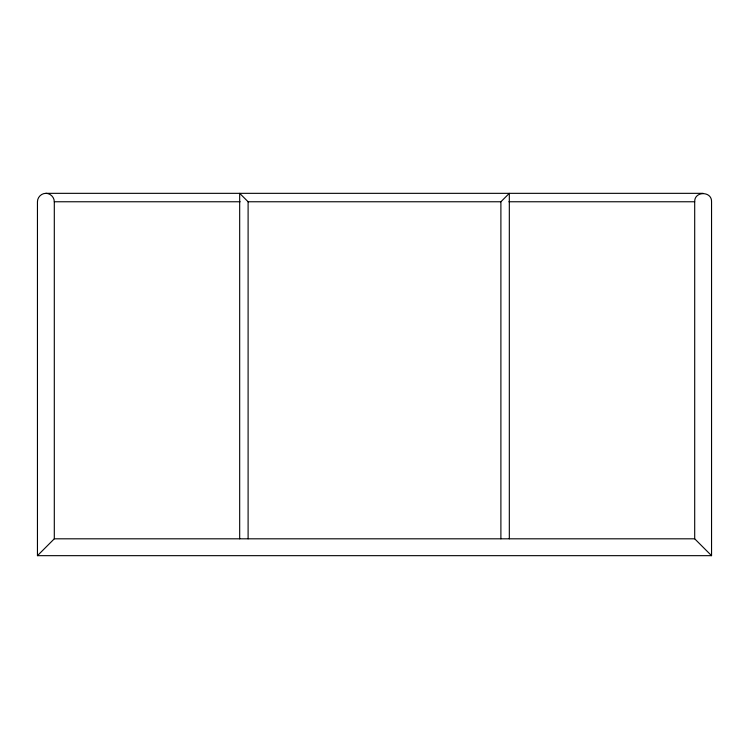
<?xml version="1.0" encoding="UTF-8"?>
<svg xmlns="http://www.w3.org/2000/svg" width="749" height="749" viewBox="0 0 749 749"><rect width="100%" height="100%" fill="white"/><g stroke="black" fill="none" stroke-linecap="round" stroke-linejoin="round"><path stroke-width="1.12" d="M711.55 555.664L694.697 538.812L694.697 201.762C694.286 190.939 711.962 190.939 711.55 201.762L711.55 555.664L37.45 555.664L37.45 201.762C37.422 197.249 41.364 193.308 45.876 193.336L703.124 193.336M37.45 555.664L54.303 538.812L694.697 538.812M500.894 538.812L500.894 201.762L509.32 193.336L509.32 538.812M45.876 193.336C50.389 193.308 54.331 197.249 54.303 201.762L240.111 201.762M239.68 538.812L239.68 193.336L248.106 201.762L500.894 201.762M508.889 201.762L694.697 201.762M248.106 201.762L248.106 538.812M54.303 201.762L54.303 538.812"/></g></svg>
